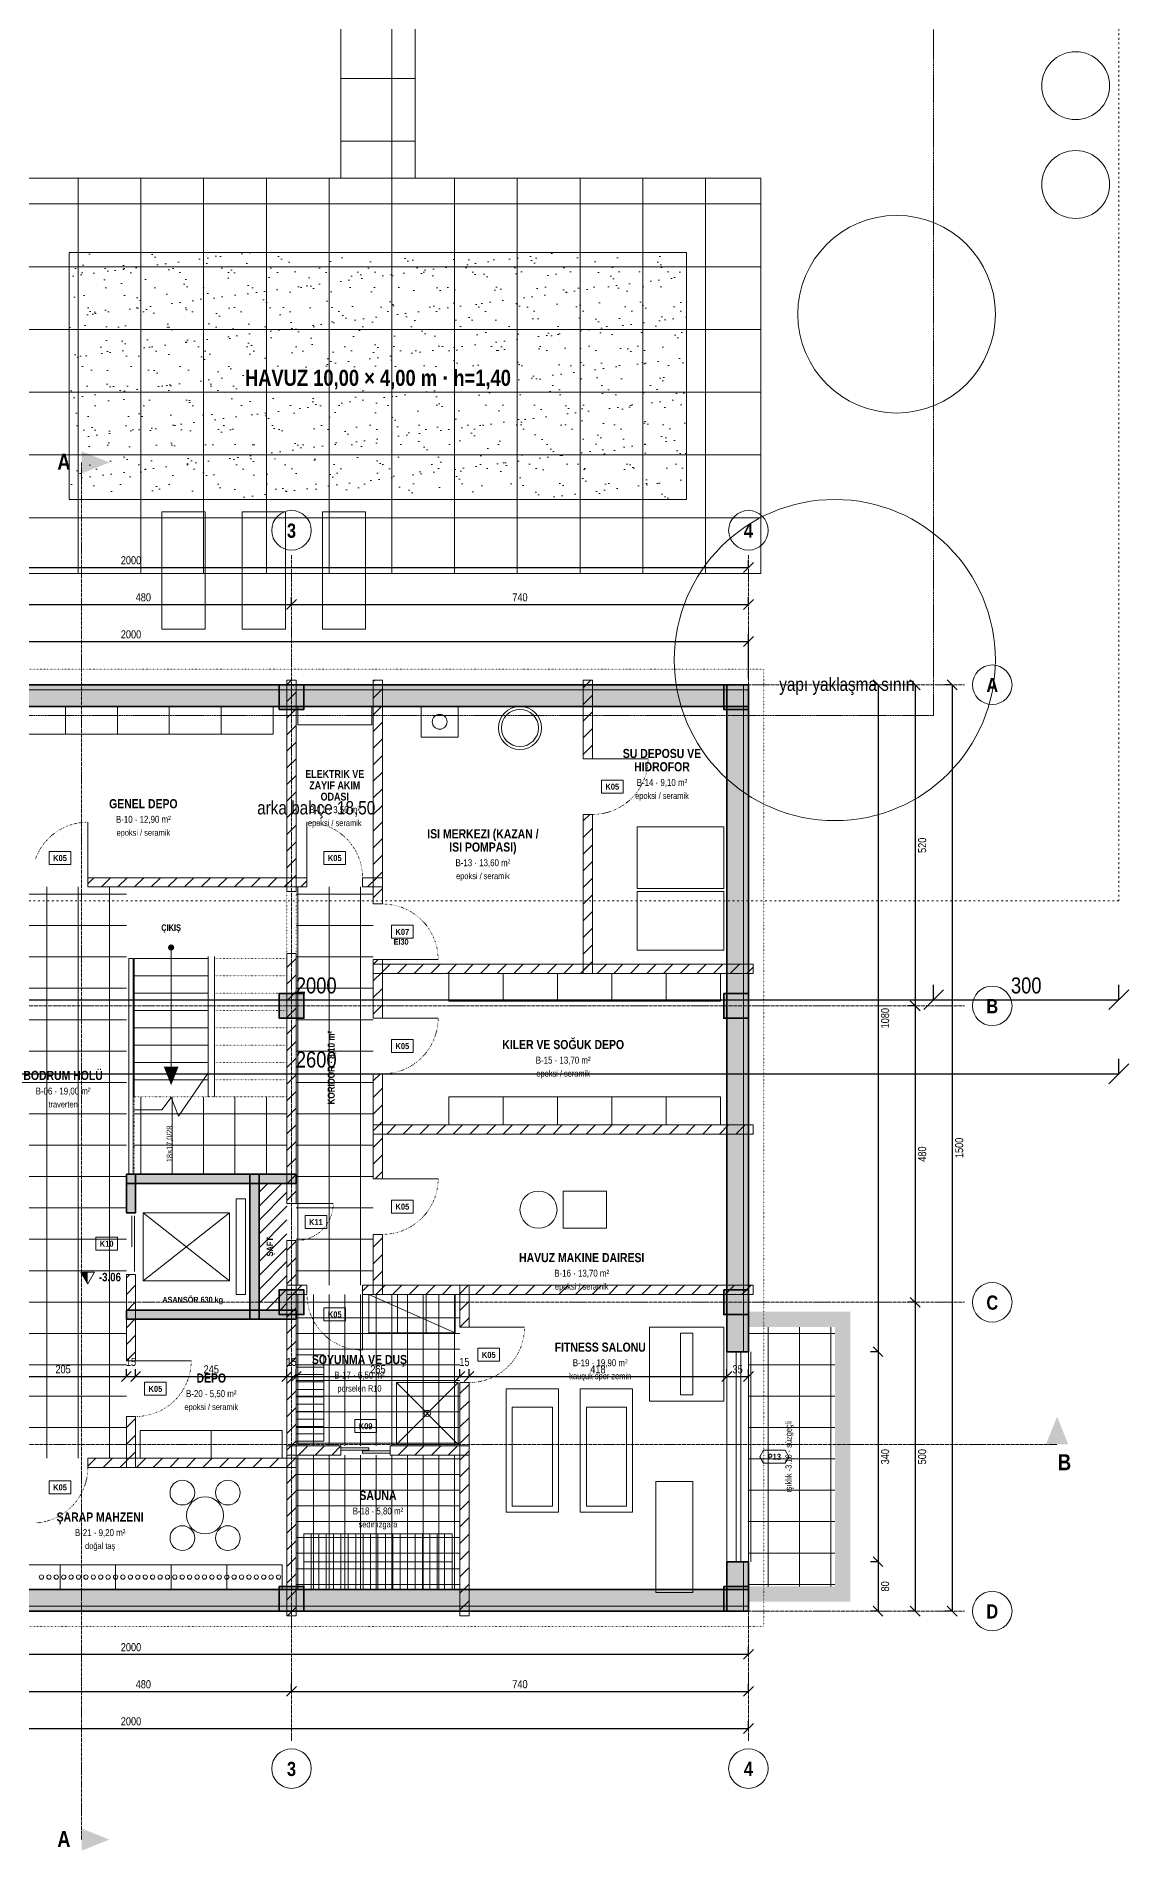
# Model space of a CAD drawing. Header units: centimetres. Extents: x -864 to 7399, y -55958 to -4337.
# Drawn here: x 847 to 2616, y -10388 to -7450 of the extents above; entities that cross this region are included whole.
import ezdxf
from ezdxf.enums import TextEntityAlignment as Align

# ---------------------------------------------------------------- set-up
doc = ezdxf.new("R2010")
doc.units = ezdxf.units.CM
doc.header["$LTSCALE"] = 0.25
for name, pattern in [('ACAD_ISO02W100', [15, 12, -3]), ('ACAD_ISO03W100', [30, 12, -18]), ('ACAD_ISO04W100', [30, 24, -3, 0, -3]), ('ACAD_ISO07W100', [3, 0, -3])]:
    doc.linetypes.add(name, pattern=pattern)
for name, color, linetype, lineweight in [('M-BITK-AGAC', 70, 'Continuous', 9), ('M-DUVA-GAZBETON', 64, 'Continuous', 20), ('M-DUVA-GAZBETON-T', 8, 'Continuous', 5), ('M-GOST-ACYONU', 248, 'ACAD_ISO07W100', 9), ('M-GOST-AKS', 1, 'ACAD_ISO04W100', 9), ('M-GOST-AKSPOZ', 1, 'Continuous', 9), ('M-GOST-DISOLCU', 40, 'Continuous', 9), ('M-GOST-ICOLCU', 44, 'Continuous', 9), ('M-GOST-IZDUSUM', 80, 'ACAD_ISO07W100', 18), ('M-GOST-KAPIPOZ', 95, 'Continuous', 9), ('M-GOST-KESITHATTI', 240, 'ACAD_ISO04W100', 18), ('M-GOST-MAHALPOZ', 7, 'Continuous', 9), ('M-GOST-MERDIVEPOZ', 145, 'Continuous', 9), ('M-GOST-PARSELSINR', 21, 'ACAD_ISO03W100', 18), ('M-GOST-PENCEREPOZ', 62, 'Continuous', 9), ('M-GOST-PLANKOT', 46, 'Continuous', 9), ('M-GOST-YAPIYAKLAS', 35, 'ACAD_ISO02W100', 15), ('M-GOST-YAZI', 2, 'Continuous', 9), ('M-HAVU-BETONARME', 4, 'Continuous', 18), ('M-HAVU-BETONARME-T', 8, 'Continuous', 5), ('M-ISIK-GALVANIZ-T', 8, 'Continuous', 5), ('M-ISYA-TASYUNU', 251, 'Continuous', 9), ('M-KORK-CAM', 100, 'Continuous', 9), ('M-KPKN-AHSAP', 93, 'Continuous', 9), ('M-KPKS-AHSAP', 160, 'Continuous', 9), ('M-MERD-BETONARME', 6, 'Continuous', 18), ('M-MERD-BETONARME-T', 8, 'Continuous', 5), ('M-PNKS-ALUMINYUM', 171, 'Continuous', 9), ('M-SAFT-TESISAT-T', 8, 'Continuous', 5), ('M-TASI-BETONARME', 5, 'Continuous', 35), ('M-TASI-BETONARME-T', 250, 'Continuous', 5), ('M-TEFR-MEKANIK', 238, 'Continuous', 9), ('M-TEFR-MIMARI', 29, 'Continuous', 9), ('M-YOLL-TAS', 54, 'Continuous', 9), ('M-YOLL-TAS-T', 8, 'Continuous', 5), ('M-ZMNK-DOGALTAS-T', 8, 'Continuous', 5), ('M-ZMNK-SERAMIK-T', 8, 'Continuous', 5)]:
    doc.layers.add(name, color=color, linetype=linetype, lineweight=lineweight)
doc.styles.add('YAZI', font='arialn.ttf')
doc.styles.add('YAZI-KALIN', font='arialnb.ttf')
doc.dimstyles.new('MIMARI-1-100', dxfattribs={"dimscale": 10, "dimtxt": 1.296, "dimasz": 2.5, "dimexe": 1.2, "dimexo": 0, "dimgap": 0.5, "dimtad": 1, "dimdec": 0, "dimtxsty": 'YAZI', "dimtsz": 0.8, "dimcen": 2.5, "dimclrd": 256, "dimclre": 256, "dimclrt": 256, "dimazin": 3, "dimtfac": 1, "dimtmove": 0, "dimatfit": 3, "dimarcsym": 0})
doc.dimstyles.new('MIMARI-1-200', dxfattribs={"dimscale": 20, "dimtxt": 1.296, "dimasz": 2.5, "dimexe": 1.2, "dimexo": 0, "dimgap": 0.5, "dimtad": 1, "dimdec": 0, "dimtxsty": 'YAZI', "dimtsz": 0.8, "dimcen": 2.5, "dimclrd": 256, "dimclre": 256, "dimclrt": 256, "dimazin": 3, "dimtfac": 1, "dimtmove": 0, "dimatfit": 3, "dimarcsym": 0})

msp = doc.modelspace()

# ---------------------------------------------------------------- hatches: boundary and pattern name
at = {"layer": 'M-DUVA-GAZBETON-T'}
h = msp.add_hatch(dxfattribs=at)
h.set_pattern_fill('ANSI31', scale=6)
h.paths.add_polyline_path([(1252.5, -8492.5), (1267.5, -8492.5), (1267.5, -8835), (1252.5, -8835)])
h = msp.add_hatch(dxfattribs=at)
h.set_pattern_fill('ANSI31', scale=6)
h.paths.add_polyline_path([(1392.5, -8492.5), (1407.5, -8492.5), (1407.5, -8855), (1392.5, -8855)])
h = msp.add_hatch(dxfattribs=at)
h.set_pattern_fill('ANSI31', scale=6)
h.paths.add_polyline_path([(1732.5, -8492.5), (1747.5, -8492.5), (1747.5, -8620), (1732.5, -8620)])
h = msp.add_hatch(dxfattribs=at)
h.set_pattern_fill('ANSI31', scale=6)
h.paths.add_polyline_path([(1732.5, -8710), (1747.5, -8710), (1747.5, -8967.5), (1732.5, -8967.5)])
h = msp.add_hatch(dxfattribs=at)
h.set_pattern_fill('ANSI31', scale=6)
h.paths.add_polyline_path([(930, -8812.5), (1285, -8812.5), (1285, -8827.5), (930, -8827.5)])
h = msp.add_hatch(dxfattribs=at)
h.set_pattern_fill('ANSI31', scale=6)
h.paths.add_polyline_path([(1375, -8812.5), (1407.5, -8812.5), (1407.5, -8827.5), (1375, -8827.5)])
h = msp.add_hatch(dxfattribs=at)
h.set_pattern_fill('ANSI31', scale=6)
h.paths.add_polyline_path([(1252.5, -8935), (1267.5, -8935), (1267.5, -9340), (1252.5, -9340)])
h = msp.add_hatch(dxfattribs=at)
h.set_pattern_fill('ANSI31', scale=6)
h.paths.add_polyline_path([(1392.5, -8945), (1407.5, -8945), (1407.5, -9040), (1392.5, -9040)])
h = msp.add_hatch(dxfattribs=at)
h.set_pattern_fill('ANSI31', scale=6)
h.paths.add_polyline_path([(1392.5, -8952.5), (2007.5, -8952.5), (2007.5, -8967.5), (1392.5, -8967.5)])
h = msp.add_hatch(dxfattribs=at)
h.set_pattern_fill('ANSI31', scale=6)
h.paths.add_polyline_path([(1392.5, -9130), (1407.5, -9130), (1407.5, -9300), (1392.5, -9300)])
h = msp.add_hatch(dxfattribs=at)
h.set_pattern_fill('ANSI31', scale=6)
h.paths.add_polyline_path([(1392.5, -9212.5), (2007.5, -9212.5), (2007.5, -9227.5), (1392.5, -9227.5)])
h = msp.add_hatch(dxfattribs=at)
h.set_pattern_fill('ANSI31', scale=6)
h.paths.add_polyline_path([(1252.5, -9400), (1267.5, -9400), (1267.5, -10007.5), (1252.5, -10007.5)])
h = msp.add_hatch(dxfattribs=at)
h.set_pattern_fill('ANSI31', scale=6)
h.paths.add_polyline_path([(1392.5, -9390), (1407.5, -9390), (1407.5, -9487.5), (1392.5, -9487.5)])
h = msp.add_hatch(dxfattribs=at)
h.set_pattern_fill('ANSI31', scale=6)
h.paths.add_polyline_path([(992.5, -9455), (1007.5, -9455), (1007.5, -9595), (992.5, -9595)])
h = msp.add_hatch(dxfattribs=at)
h.set_pattern_fill('ANSI31', scale=6)
h.paths.add_polyline_path([(1252.5, -9472.5), (1285, -9472.5), (1285, -9487.5), (1252.5, -9487.5)])
h = msp.add_hatch(dxfattribs=at)
h.set_pattern_fill('ANSI31', scale=6)
h.paths.add_polyline_path([(1375, -9472.5), (2007.5, -9472.5), (2007.5, -9487.5), (1375, -9487.5)])
h = msp.add_hatch(dxfattribs=at)
h.set_pattern_fill('ANSI31', scale=6)
h.paths.add_polyline_path([(1532.5, -9472.5), (1547.5, -9472.5), (1547.5, -9540), (1532.5, -9540)])
h = msp.add_hatch(dxfattribs=at)
h.set_pattern_fill('ANSI31', scale=6)
h.paths.add_polyline_path([(1532.5, -9630), (1547.5, -9630), (1547.5, -10007.5), (1532.5, -10007.5)])
h = msp.add_hatch(dxfattribs=at)
h.set_pattern_fill('ANSI31', scale=6)
h.paths.add_polyline_path([(992.5, -9685), (1007.5, -9685), (1007.5, -9767.5), (992.5, -9767.5)])
h = msp.add_hatch(dxfattribs=at)
h.set_pattern_fill('ANSI31', scale=6)
h.paths.add_polyline_path([(930, -9752.5), (1267.5, -9752.5), (1267.5, -9767.5), (930, -9767.5)])
h = msp.add_hatch(dxfattribs=at)
h.set_pattern_fill('ANSI31', scale=6)
h.paths.add_polyline_path([(1252.5, -9732.5), (1340, -9732.5), (1340, -9747.5), (1252.5, -9747.5)])
h = msp.add_hatch(dxfattribs=at)
h.set_pattern_fill('ANSI31', scale=6)
h.paths.add_polyline_path([(1420, -9732.5), (1547.5, -9732.5), (1547.5, -9747.5), (1420, -9747.5)])
at = {"layer": 'M-GOST-KESITHATTI'}
h = msp.add_hatch(color=256, dxfattribs=at)
h.dxf.hatch_style = 1
h.paths.add_polyline_path([(920, -8122), (965, -8140), (920, -8158)])
h = msp.add_hatch(color=256, dxfattribs=at)
h.dxf.hatch_style = 1
h.paths.add_polyline_path([(2482, -9730), (2500, -9685), (2518, -9730)])
h = msp.add_hatch(color=256, dxfattribs=at)
h.dxf.hatch_style = 1
h.paths.add_polyline_path([(920, -10352), (965, -10370), (920, -10388)])
at = {"layer": 'M-GOST-PLANKOT'}
h = msp.add_hatch(color=256, dxfattribs=at)
h.dxf.hatch_style = 1
h.paths.add_polyline_path([(919, -9451), (930, -9451), (930, -9470)])
at = {"layer": 'M-HAVU-BETONARME-T'}
h = msp.add_hatch(dxfattribs=at)
h.set_pattern_fill('NET', scale=32)
h.paths.add_polyline_path([(780, -7680), (2020, -7680), (2020, -8320), (780, -8320)])
h = msp.add_hatch(dxfattribs=at)
h.set_pattern_fill('AR-SAND')
h.paths.add_polyline_path([(900, -7800), (1900, -7800), (1900, -8200), (900, -8200)])
at = {"layer": 'M-ISIK-GALVANIZ-T'}
h = msp.add_hatch(color=256, dxfattribs=at)
h.dxf.hatch_style = 1
h.paths.add_polyline_path([(2000, -9515), (2140, -9515), (2140, -9540), (2000, -9540)])
h = msp.add_hatch(color=256, dxfattribs=at)
h.dxf.hatch_style = 1
h.paths.add_polyline_path([(2140, -9515), (2165, -9515), (2165, -9985), (2140, -9985)])
h = msp.add_hatch(dxfattribs=at)
h.set_pattern_fill('NET', scale=16)
h.paths.add_polyline_path([(2000, -9540), (2140, -9540), (2140, -9960), (2000, -9960)])
h = msp.add_hatch(color=256, dxfattribs=at)
h.dxf.hatch_style = 1
h.paths.add_polyline_path([(2000, -9960), (2140, -9960), (2140, -9985), (2000, -9985)])
at = {"layer": 'M-MERD-BETONARME'}
h = msp.add_hatch(color=256, dxfattribs=at)
h.dxf.hatch_style = 1
edge = h.paths.add_edge_path()
edge.add_arc((1065, -8925.5), 5, 0, 360)
at = {"layer": 'M-MERD-BETONARME-T'}
h = msp.add_hatch(color=256, dxfattribs=at)
h.dxf.hatch_style = 1
h.paths.add_polyline_path([(1053, -9118.5), (1077, -9118.5), (1065, -9148.5)])
at = {"layer": 'M-SAFT-TESISAT-T'}
h = msp.add_hatch(dxfattribs=at)
h.set_pattern_fill('ANSI31', scale=5)
h.paths.add_polyline_path([(1207.5, -9307.5), (1252.5, -9307.5), (1252.5, -9512.5), (1207.5, -9512.5)])
at = {"layer": 'M-TASI-BETONARME-T'}
h = msp.add_hatch(color=256, dxfattribs=at)
h.dxf.hatch_style = 1
h.paths.add_polyline_path([(0, -8500), (2000, -8500), (2000, -8535), (0, -8535)])
h = msp.add_hatch(color=256, dxfattribs=at)
h.dxf.hatch_style = 1
h.paths.add_polyline_path([(1240, -8500), (1280, -8500), (1280, -8540), (1240, -8540)])
h = msp.add_hatch(color=256, dxfattribs=at)
h.dxf.hatch_style = 1
h.paths.add_polyline_path([(1960, -8500), (2000, -8500), (2000, -8540), (1960, -8540)])
h = msp.add_hatch(color=256, dxfattribs=at)
h.dxf.hatch_style = 1
h.paths.add_polyline_path([(1965, -8500), (2000, -8500), (2000, -9580), (1965, -9580)])
h = msp.add_hatch(color=256, dxfattribs=at)
h.dxf.hatch_style = 1
h.paths.add_polyline_path([(1240, -9000), (1280, -9000), (1280, -9040), (1240, -9040)])
h = msp.add_hatch(color=256, dxfattribs=at)
h.dxf.hatch_style = 1
h.paths.add_polyline_path([(1960, -9000), (2000, -9000), (2000, -9040), (1960, -9040)])
h = msp.add_hatch(color=256, dxfattribs=at)
h.dxf.hatch_style = 1
h.paths.add_polyline_path([(992.5, -9292.5), (1007.5, -9292.5), (1007.5, -9355), (992.5, -9355)])
h = msp.add_hatch(color=256, dxfattribs=at)
h.dxf.hatch_style = 1
h.paths.add_polyline_path([(992.5, -9292.5), (1267.5, -9292.5), (1267.5, -9307.5), (992.5, -9307.5)])
h = msp.add_hatch(color=256, dxfattribs=at)
h.dxf.hatch_style = 1
h.paths.add_polyline_path([(1192.5, -9292.5), (1207.5, -9292.5), (1207.5, -9527.5), (1192.5, -9527.5)])
h = msp.add_hatch(color=256, dxfattribs=at)
h.dxf.hatch_style = 1
h.paths.add_polyline_path([(1240, -9480), (1280, -9480), (1280, -9520), (1240, -9520)])
h = msp.add_hatch(color=256, dxfattribs=at)
h.dxf.hatch_style = 1
h.paths.add_polyline_path([(1960, -9480), (2000, -9480), (2000, -9520), (1960, -9520)])
h = msp.add_hatch(color=256, dxfattribs=at)
h.dxf.hatch_style = 1
h.paths.add_polyline_path([(992.5, -9512.5), (1267.5, -9512.5), (1267.5, -9527.5), (992.5, -9527.5)])
h = msp.add_hatch(color=256, dxfattribs=at)
h.dxf.hatch_style = 1
h.paths.add_polyline_path([(1965, -9920), (2000, -9920), (2000, -10000), (1965, -10000)])
h = msp.add_hatch(color=256, dxfattribs=at)
h.dxf.hatch_style = 1
h.paths.add_polyline_path([(0, -9965), (2000, -9965), (2000, -10000), (0, -10000)])
h = msp.add_hatch(color=256, dxfattribs=at)
h.dxf.hatch_style = 1
h.paths.add_polyline_path([(1240, -9960), (1280, -9960), (1280, -10000), (1240, -10000)])
h = msp.add_hatch(color=256, dxfattribs=at)
h.dxf.hatch_style = 1
h.paths.add_polyline_path([(1960, -9960), (2000, -9960), (2000, -10000), (1960, -10000)])
at = {"layer": 'M-YOLL-TAS-T'}
h = msp.add_hatch(dxfattribs=at)
h.set_pattern_fill('NET', scale=32)
h.paths.add_polyline_path([(1340, -7400), (1460, -7400), (1460, -7680), (1340, -7680)])
at = {"layer": 'M-ZMNK-DOGALTAS-T'}
h = msp.add_hatch(dxfattribs=at)
h.set_pattern_fill('NET', scale=16)
h.paths.add_polyline_path([(787.5, -8827.5), (992.5, -8827.5), (992.5, -9752.5), (787.5, -9752.5)])
h = msp.add_hatch(dxfattribs=at)
h.set_pattern_fill('NET', scale=16)
h.paths.add_polyline_path([(1267.5, -8827.5), (1392.5, -8827.5), (1392.5, -9472.5), (1267.5, -9472.5)])
h = msp.add_hatch(dxfattribs=at)
h.set_pattern_fill('NET', scale=16)
h.paths.add_polyline_path([(1005, -9167.5), (1252.5, -9167.5), (1252.5, -9292.5), (1005, -9292.5)])
at = {"layer": 'M-ZMNK-SERAMIK-T'}
h = msp.add_hatch(dxfattribs=at)
h.set_pattern_fill('NET', scale=8)
h.paths.add_polyline_path([(1267.5, -9487.5), (1532.5, -9487.5), (1532.5, -9732.5), (1267.5, -9732.5)])
h = msp.add_hatch(dxfattribs=at)
h.set_pattern_fill('NET', scale=8)
h.paths.add_polyline_path([(1267.5, -9747.5), (1532.5, -9747.5), (1532.5, -9965), (1267.5, -9965)])

# ---------------------------------------------------------------- linework, layer by layer
at = {"layer": 'M-BITK-AGAC'}
for centre, radius in [((2530, -7530), 55), ((2530, -7690), 55), ((2240, -7900), 160), ((2140, -8460), 260)]:
    msp.add_circle(centre, radius, dxfattribs=at)
at = {"layer": 'M-DUVA-GAZBETON'}
for points in [[(1252.5, -8492.5), (1267.5, -8492.5), (1267.5, -8835), (1252.5, -8835)], [(1392.5, -8492.5), (1407.5, -8492.5), (1407.5, -8855), (1392.5, -8855)], [(1732.5, -8492.5), (1747.5, -8492.5), (1747.5, -8620), (1732.5, -8620)], [(1732.5, -8710), (1747.5, -8710), (1747.5, -8967.5), (1732.5, -8967.5)], [(930, -8812.5), (1285, -8812.5), (1285, -8827.5), (930, -8827.5)], [(1375, -8812.5), (1407.5, -8812.5), (1407.5, -8827.5), (1375, -8827.5)], [(1252.5, -8935), (1267.5, -8935), (1267.5, -9340), (1252.5, -9340)], [(1392.5, -8945), (1407.5, -8945), (1407.5, -9040), (1392.5, -9040)], [(1392.5, -8952.5), (2007.5, -8952.5), (2007.5, -8967.5), (1392.5, -8967.5)], [(1392.5, -9130), (1407.5, -9130), (1407.5, -9300), (1392.5, -9300)], [(1392.5, -9212.5), (2007.5, -9212.5), (2007.5, -9227.5), (1392.5, -9227.5)], [(1252.5, -9400), (1267.5, -9400), (1267.5, -10007.5), (1252.5, -10007.5)], [(1392.5, -9390), (1407.5, -9390), (1407.5, -9487.5), (1392.5, -9487.5)], [(992.5, -9455), (1007.5, -9455), (1007.5, -9595), (992.5, -9595)], [(1252.5, -9472.5), (1285, -9472.5), (1285, -9487.5), (1252.5, -9487.5)], [(1375, -9472.5), (2007.5, -9472.5), (2007.5, -9487.5), (1375, -9487.5)], [(1532.5, -9472.5), (1547.5, -9472.5), (1547.5, -9540), (1532.5, -9540)], [(1532.5, -9630), (1547.5, -9630), (1547.5, -10007.5), (1532.5, -10007.5)], [(992.5, -9685), (1007.5, -9685), (1007.5, -9767.5), (992.5, -9767.5)], [(930, -9752.5), (1267.5, -9752.5), (1267.5, -9767.5), (930, -9767.5)], [(1252.5, -9732.5), (1340, -9732.5), (1340, -9747.5), (1252.5, -9747.5)], [(1420, -9732.5), (1547.5, -9732.5), (1547.5, -9747.5), (1420, -9747.5)]]:
    msp.add_lwpolyline(points, close=True, dxfattribs=at)
at = {"layer": 'M-GOST-ACYONU'}
for points in [[(1837.5, -8620), (1837.3, -8625.9), (1836.7, -8631.7), (1835.8, -8637.6), (1834.4, -8643.3), (1832.7, -8648.9), (1830.6, -8654.4), (1828.2, -8659.8), (1825.4, -8665), (1822.3, -8670), (1818.9, -8674.8), (1815.2, -8679.3), (1811.1, -8683.6), (1806.8, -8687.7), (1802.3, -8691.4), (1797.5, -8694.8), (1792.5, -8697.9), (1787.3, -8700.7), (1781.9, -8703.1), (1776.4, -8705.2), (1770.8, -8706.9), (1765.1, -8708.3), (1759.2, -8709.2), (1753.4, -8709.8), (1747.5, -8710)], [(930, -8722.5), (924.1, -8722.7), (918.3, -8723.3), (912.4, -8724.2), (906.7, -8725.6), (901.1, -8727.3), (895.6, -8729.4), (890.2, -8731.8), (885, -8734.6), (880, -8737.7), (875.2, -8741.1), (870.7, -8744.8), (866.4, -8748.9), (862.3, -8753.2), (858.6, -8757.7), (855.2, -8762.5), (852.1, -8767.5), (849.3, -8772.7), (846.9, -8778.1), (844.8, -8783.6)], [(1285, -8722.5), (1290.9, -8722.7), (1296.7, -8723.3), (1302.6, -8724.2), (1308.3, -8725.6), (1313.9, -8727.3), (1319.4, -8729.4), (1324.8, -8731.8), (1330, -8734.6), (1335, -8737.7), (1339.8, -8741.1), (1344.3, -8744.8), (1348.6, -8748.9), (1352.7, -8753.2), (1356.4, -8757.7), (1359.8, -8762.5), (1362.9, -8767.5), (1365.7, -8772.7), (1368.1, -8778.1), (1370.2, -8783.6), (1371.9, -8789.2), (1373.3, -8794.9), (1374.2, -8800.8), (1374.8, -8806.6), (1375, -8812.5)], [(1497.5, -8945), (1497.3, -8939.1), (1496.7, -8933.3), (1495.8, -8927.4), (1494.4, -8921.7), (1492.7, -8916.1), (1490.6, -8910.6), (1488.2, -8905.2), (1485.4, -8900), (1482.3, -8895), (1478.9, -8890.2), (1475.2, -8885.7), (1471.1, -8881.4), (1466.8, -8877.3), (1462.3, -8873.6), (1457.5, -8870.2), (1452.5, -8867.1), (1447.3, -8864.3), (1441.9, -8861.9), (1436.4, -8859.8), (1430.8, -8858.1), (1425.1, -8856.7), (1419.2, -8855.8), (1413.4, -8855.2), (1407.5, -8855)], [(1497.5, -9040), (1497.3, -9045.9), (1496.7, -9051.7), (1495.8, -9057.6), (1494.4, -9063.3), (1492.7, -9068.9), (1490.6, -9074.4), (1488.2, -9079.8), (1485.4, -9085), (1482.3, -9090), (1478.9, -9094.8), (1475.2, -9099.3), (1471.1, -9103.6), (1466.8, -9107.7), (1462.3, -9111.4), (1457.5, -9114.8), (1452.5, -9117.9), (1447.3, -9120.7), (1441.9, -9123.1), (1436.4, -9125.2), (1430.8, -9126.9), (1425.1, -9128.3), (1419.2, -9129.2), (1413.4, -9129.8), (1407.5, -9130)], [(1497.5, -9300), (1497.3, -9305.9), (1496.7, -9311.7), (1495.8, -9317.6), (1494.4, -9323.3), (1492.7, -9328.9), (1490.6, -9334.4), (1488.2, -9339.8), (1485.4, -9345), (1482.3, -9350), (1478.9, -9354.8), (1475.2, -9359.3), (1471.1, -9363.6), (1466.8, -9367.7), (1462.3, -9371.4), (1457.5, -9374.8), (1452.5, -9377.9), (1447.3, -9380.7), (1441.9, -9383.1), (1436.4, -9385.2), (1430.8, -9386.9), (1425.1, -9388.3), (1419.2, -9389.2), (1413.4, -9389.8), (1407.5, -9390)], [(1327.5, -9340), (1327.4, -9343.9), (1327, -9347.8), (1326.3, -9351.7), (1325.5, -9355.5), (1324.3, -9359.3), (1322.9, -9363), (1321.3, -9366.5), (1319.5, -9370), (1317.4, -9373.3), (1315.1, -9376.5), (1312.6, -9379.6), (1309.9, -9382.4), (1307.1, -9385.1), (1304, -9387.6), (1300.8, -9389.9), (1297.5, -9392), (1294, -9393.8), (1290.5, -9395.4), (1286.8, -9396.8), (1283, -9398), (1279.2, -9398.8), (1275.3, -9399.5), (1271.4, -9399.9), (1267.5, -9400)], [(1375, -9577.5), (1369.1, -9577.3), (1363.3, -9576.7), (1357.4, -9575.8), (1351.7, -9574.4), (1346.1, -9572.7), (1340.6, -9570.6), (1335.2, -9568.2), (1330, -9565.4), (1325, -9562.3), (1320.2, -9558.9), (1315.7, -9555.2), (1311.4, -9551.1), (1307.3, -9546.8), (1303.6, -9542.3), (1300.2, -9537.5), (1297.1, -9532.5), (1294.3, -9527.3), (1291.9, -9521.9), (1289.8, -9516.4), (1288.1, -9510.8), (1286.7, -9505.1), (1285.8, -9499.2), (1285.2, -9493.4), (1285, -9487.5)], [(1637.5, -9540), (1637.3, -9545.9), (1636.7, -9551.7), (1635.8, -9557.6), (1634.4, -9563.3), (1632.7, -9568.9), (1630.6, -9574.4), (1628.2, -9579.8), (1625.4, -9585), (1622.3, -9590), (1618.9, -9594.8), (1615.2, -9599.3), (1611.1, -9603.6), (1606.8, -9607.7), (1602.3, -9611.4), (1597.5, -9614.8), (1592.5, -9617.9), (1587.3, -9620.7), (1581.9, -9623.1), (1576.4, -9625.2), (1570.8, -9626.9), (1565.1, -9628.3), (1559.2, -9629.2), (1553.4, -9629.8), (1547.5, -9630)], [(1097.5, -9595), (1097.3, -9600.9), (1096.7, -9606.7), (1095.8, -9612.6), (1094.4, -9618.3), (1092.7, -9623.9), (1090.6, -9629.4), (1088.2, -9634.8), (1085.4, -9640), (1082.3, -9645), (1078.9, -9649.8), (1075.2, -9654.3), (1071.1, -9658.6), (1066.8, -9662.7), (1062.3, -9666.4), (1057.5, -9669.8), (1052.5, -9672.9), (1047.3, -9675.7), (1041.9, -9678.1), (1036.4, -9680.2), (1030.8, -9681.9), (1025.1, -9683.3), (1019.2, -9684.2), (1013.4, -9684.8), (1007.5, -9685)], [(845.9, -9857.3), (851.7, -9856.7), (857.6, -9855.8), (863.3, -9854.4), (868.9, -9852.7), (874.4, -9850.6), (879.8, -9848.2), (885, -9845.4), (890, -9842.3), (894.8, -9838.9), (899.3, -9835.2), (903.6, -9831.1), (907.7, -9826.8), (911.4, -9822.3), (914.8, -9817.5), (917.9, -9812.5), (920.7, -9807.3), (923.1, -9801.9), (925.2, -9796.4), (926.9, -9790.8), (928.3, -9785.1), (929.2, -9779.2), (929.8, -9773.4), (930, -9767.5)]]:
    msp.add_lwpolyline(points, dxfattribs=at)
at = {"layer": 'M-GOST-AKS'}
for p, q in [((1260, -8290), (1260, -10210)), ((2000, -8290), (2000, -10210)), ((-350, -8500), (2350, -8500)), ((-350, -9020), (2350, -9020)), ((-350, -9500), (2350, -9500)), ((-350, -10000), (2350, -10000))]:
    msp.add_line(p, q, dxfattribs=at)
at = {"layer": 'M-GOST-AKSPOZ'}
for centre in [(1260, -8250), (2000, -8250), (2395, -8500), (2395, -9020), (2395, -9500), (2395, -10000), (1260, -10255), (2000, -10255)]:
    msp.add_circle(centre, 32, dxfattribs=at)
at = {"layer": 'M-GOST-IZDUSUM'}
for p, q in [((1252.5, -8835), (1252.5, -8935)), ((1267.5, -8835), (1267.5, -8935)), ((1135, -8943.5), (1252.5, -8943.5)), ((1135, -8971.5), (1252.5, -8971.5)), ((1135, -8999.5), (1252.5, -8999.5)), ((1135, -9027.5), (1252.5, -9027.5)), ((1135, -9055.5), (1252.5, -9055.5)), ((1135, -9083.5), (1252.5, -9083.5)), ((1135, -9111.5), (1252.5, -9111.5)), ((1135, -9139.5), (1252.5, -9139.5)), ((1005, -9167.5), (1125, -9167.5)), ((1135, -9167.5), (1252.5, -9167.5))]:
    msp.add_line(p, q, dxfattribs=at)
for points in [[(-25, -8475), (2025, -8475), (2025, -10025), (-25, -10025)], [(1005, -9167.5), (1252.5, -9167.5), (1252.5, -9292.5), (1005, -9292.5)]]:
    msp.add_lwpolyline(points, close=True, dxfattribs=at)
at = {"layer": 'M-GOST-KAPIPOZ'}
for points in [[(1761.9, -8654.5), (1797.1, -8654.5), (1797.1, -8675.5), (1761.9, -8675.5)], [(867.4, -8770), (902.6, -8770), (902.6, -8791), (867.4, -8791)], [(1312.4, -8770), (1347.6, -8770), (1347.6, -8791), (1312.4, -8791)], [(1421.9, -8889.5), (1457.1, -8889.5), (1457.1, -8910.5), (1421.9, -8910.5)], [(1421.9, -9074.5), (1457.1, -9074.5), (1457.1, -9095.5), (1421.9, -9095.5)], [(1421.9, -9334.5), (1457.1, -9334.5), (1457.1, -9355.5), (1421.9, -9355.5)], [(1281.9, -9359.5), (1317.1, -9359.5), (1317.1, -9380.5), (1281.9, -9380.5)], [(942.9, -9394.5), (978.1, -9394.5), (978.1, -9415.5), (942.9, -9415.5)], [(1312.4, -9509), (1347.6, -9509), (1347.6, -9530), (1312.4, -9530)], [(1561.9, -9574.5), (1597.1, -9574.5), (1597.1, -9595.5), (1561.9, -9595.5)], [(1021.9, -9629.5), (1057.1, -9629.5), (1057.1, -9650.5), (1021.9, -9650.5)], [(1362.4, -9690), (1397.6, -9690), (1397.6, -9711), (1362.4, -9711)], [(867.4, -9789), (902.6, -9789), (902.6, -9810), (867.4, -9810)]]:
    msp.add_lwpolyline(points, close=True, dxfattribs=at)
at = {"layer": 'M-GOST-KESITHATTI'}
for p, q in [((920, -8140), (920, -8230)), ((920, -8230), (920, -10280)), ((-410, -9730), (2410, -9730)), ((2410, -9730), (2500, -9730)), ((920, -10280), (920, -10370))]:
    msp.add_line(p, q, dxfattribs=at)
at = {"layer": 'M-GOST-PARSELSINR'}
msp.add_lwpolyline([(0, -5000), (2600, -5000), (2600, -8850), (0, -8850)], close=True, dxfattribs=at)
at = {"layer": 'M-GOST-PENCEREPOZ'}
msp.add_lwpolyline([(2018.4, -9750), (2024.4, -9739.5), (2059.6, -9739.5), (2065.6, -9750), (2059.6, -9760.5), (2024.4, -9760.5)], close=True, dxfattribs=at)
at = {"layer": 'M-GOST-PLANKOT'}
msp.add_lwpolyline([(919, -9451), (941, -9451), (930, -9470)], close=True, dxfattribs=at)
at = {"layer": 'M-GOST-YAPIYAKLAS'}
msp.add_lwpolyline([(300, -5500), (2300, -5500), (2300, -8550), (300, -8550)], close=True, dxfattribs=at)
at = {"layer": 'M-HAVU-BETONARME'}
for points in [[(780, -7680), (2020, -7680), (2020, -8320), (780, -8320)], [(900, -7800), (1900, -7800), (1900, -8200), (900, -8200)]]:
    msp.add_lwpolyline(points, close=True, dxfattribs=at)
at = {"layer": 'M-ISYA-TASYUNU'}
for p, q in [((0, -8508), (2000, -8508)), ((1992, -8500), (1992, -9580)), ((1992, -9920), (1992, -10000)), ((0, -9992), (2000, -9992))]:
    msp.add_line(p, q, dxfattribs=at)
at = {"layer": 'M-KORK-CAM'}
msp.add_lwpolyline([(996.5, -8943.5), (1003.5, -8943.5), (1003.5, -9292.5), (996.5, -9292.5)], close=True, dxfattribs=at)
at = {"layer": 'M-KPKN-AHSAP'}
for p, q in [((1747.5, -8620), (1837.5, -8620)), ((930, -8812.5), (930, -8722.5)), ((1285, -8812.5), (1285, -8722.5)), ((1407.5, -8945), (1497.5, -8945)), ((1407.5, -9040), (1497.5, -9040)), ((1407.5, -9300), (1497.5, -9300)), ((1267.5, -9340), (1327.5, -9340)), ((1001.5, -9360), (1001.5, -9410)), ((1005.5, -9360), (1005.5, -9450)), ((1375, -9487.5), (1375, -9577.5)), ((1547.5, -9540), (1637.5, -9540)), ((1007.5, -9595), (1097.5, -9595))]:
    msp.add_line(p, q, dxfattribs=at)
for points in [[(1340, -9735.5), (1385, -9735.5), (1385, -9739.5), (1340, -9739.5)], [(1375, -9740.5), (1420, -9740.5), (1420, -9744.5), (1375, -9744.5)]]:
    msp.add_lwpolyline(points, close=True, dxfattribs=at)
at = {"layer": 'M-KPKS-AHSAP'}
for p, q in [((1732.5, -8620), (1747.5, -8620)), ((1732.5, -8710), (1747.5, -8710)), ((930, -8812.5), (930, -8827.5)), ((1285, -8812.5), (1285, -8827.5)), ((1375, -8812.5), (1375, -8827.5)), ((1392.5, -8855), (1407.5, -8855)), ((1392.5, -8945), (1407.5, -8945)), ((1392.5, -9040), (1407.5, -9040)), ((1392.5, -9130), (1407.5, -9130)), ((1392.5, -9300), (1407.5, -9300)), ((1252.5, -9340), (1267.5, -9340)), ((1252.5, -9400), (1267.5, -9400)), ((1392.5, -9390), (1407.5, -9390)), ((1285, -9472.5), (1285, -9487.5)), ((1375, -9472.5), (1375, -9487.5)), ((1532.5, -9540), (1547.5, -9540)), ((992.5, -9595), (1007.5, -9595)), ((1532.5, -9630), (1547.5, -9630)), ((992.5, -9685), (1007.5, -9685)), ((930, -9752.5), (930, -9767.5)), ((1340, -9732.5), (1340, -9747.5)), ((1420, -9732.5), (1420, -9747.5))]:
    msp.add_line(p, q, dxfattribs=at)
at = {"layer": 'M-MERD-BETONARME'}
for p, q in [((1065, -8925.5), (1065, -9143.5)), ((1005, -8943.5), (1125, -8943.5)), ((1005, -8943.5), (1005, -9167.5)), ((1125, -8940), (1125, -9167.5)), ((1125, -8943.5), (1125, -9167.5)), ((1135, -8940), (1135, -9167.5)), ((1005, -8971.5), (1125, -8971.5)), ((1005, -8999.5), (1125, -8999.5)), ((1005, -9027.5), (1125, -9027.5)), ((1005, -9055.5), (1125, -9055.5)), ((1005, -9083.5), (1125, -9083.5)), ((1005, -9111.5), (1125, -9111.5)), ((1005, -9139.5), (1125, -9139.5))]:
    msp.add_line(p, q, dxfattribs=at)
msp.add_lwpolyline([(1005, -9188.5), (1050, -9188.5), (1065, -9168.5), (1077, -9198.5), (1125, -9128.5)], dxfattribs=at)
at = {"layer": 'M-PNKS-ALUMINYUM'}
for p, q in [((1965, -9580), (1965, -9920)), ((1965, -9580), (2000, -9580)), ((2000, -9580), (2000, -9920)), ((2004, -9580), (2004, -9920)), ((2004, -9580), (2004, -9920)), ((1965, -9920), (2000, -9920))]:
    msp.add_line(p, q, dxfattribs=at)
msp.add_lwpolyline([(1980, -9580), (1988, -9580), (1988, -9920), (1980, -9920)], close=True, dxfattribs=at)
at = {"layer": 'M-TASI-BETONARME'}
for points in [[(0, -8500), (2000, -8500), (2000, -8535), (0, -8535)], [(1240, -8500), (1280, -8500), (1280, -8540), (1240, -8540)], [(1960, -8500), (2000, -8500), (2000, -8540), (1960, -8540)], [(1965, -8500), (2000, -8500), (2000, -9580), (1965, -9580)], [(1240, -9000), (1280, -9000), (1280, -9040), (1240, -9040)], [(1960, -9000), (2000, -9000), (2000, -9040), (1960, -9040)], [(992.5, -9292.5), (1007.5, -9292.5), (1007.5, -9355), (992.5, -9355)], [(992.5, -9292.5), (1267.5, -9292.5), (1267.5, -9307.5), (992.5, -9307.5)], [(1192.5, -9292.5), (1207.5, -9292.5), (1207.5, -9527.5), (1192.5, -9527.5)], [(1240, -9480), (1280, -9480), (1280, -9520), (1240, -9520)], [(1960, -9480), (2000, -9480), (2000, -9520), (1960, -9520)], [(992.5, -9512.5), (1267.5, -9512.5), (1267.5, -9527.5), (992.5, -9527.5)], [(1965, -9920), (2000, -9920), (2000, -10000), (1965, -10000)], [(0, -9965), (2000, -9965), (2000, -10000), (0, -10000)], [(1240, -9960), (1280, -9960), (1280, -10000), (1240, -10000)], [(1960, -9960), (2000, -9960), (2000, -10000), (1960, -10000)]]:
    msp.add_lwpolyline(points, close=True, dxfattribs=at)
at = {"layer": 'M-TEFR-MEKANIK'}
for p, q in [((1019.5, -9355), (1159.5, -9465)), ((1019.5, -9465), (1159.5, -9355)), ((1430, -9630), (1530, -9730)), ((1430, -9730), (1530, -9630))]:
    msp.add_line(p, q, dxfattribs=at)
for points in [[(1470, -8535), (1530, -8535), (1530, -8585), (1470, -8585)], [(1960, -8730), (1960, -8830), (1820, -8830), (1820, -8730)], [(1960, -8835), (1960, -8930), (1820, -8930), (1820, -8835)], [(1170.5, -9332.5), (1185.5, -9332.5), (1185.5, -9487.5), (1170.5, -9487.5)], [(1700, -9320), (1770, -9320), (1770, -9380), (1700, -9380)], [(1019.5, -9355), (1159.5, -9355), (1159.5, -9465), (1019.5, -9465)], [(1430, -9630), (1530, -9630), (1530, -9730), (1430, -9730)]]:
    msp.add_lwpolyline(points, close=True, dxfattribs=at)
for centre, radius in [((1500, -8560), 12), ((1630, -8570), 35), ((1630, -8570), 30), ((1660, -9350), 30), ((1480, -9680), 5)]:
    msp.add_circle(centre, radius, dxfattribs=at)
at = {"layer": 'M-TEFR-MIMARI'}
for p, q in [((894, -8535), (894, -8580)), ((978, -8535), (978, -8580)), ((1062, -8535), (1062, -8580)), ((1146, -8535), (1146, -8580)), ((1603, -8967.5), (1603, -9012.5)), ((1691, -8967.5), (1691, -9012.5)), ((1779, -8967.5), (1779, -9012.5)), ((1867, -8967.5), (1867, -9012.5)), ((1603, -9212.5), (1603, -9167.5)), ((1691, -9212.5), (1691, -9167.5)), ((1779, -9212.5), (1779, -9167.5)), ((1867, -9212.5), (1867, -9167.5)), ((1385, -9487.5), (1525, -9549.5)), ((1431.7, -9487.5), (1431.7, -9549.5)), ((1478.3, -9487.5), (1478.3, -9549.5)), ((1267.5, -9605), (1312.5, -9605)), ((1267.5, -9617), (1312.5, -9617)), ((1267.5, -9629), (1312.5, -9629)), ((1267.5, -9641), (1312.5, -9641)), ((1267.5, -9653), (1312.5, -9653)), ((1267.5, -9665), (1312.5, -9665)), ((1267.5, -9677), (1312.5, -9677)), ((1267.5, -9689), (1312.5, -9689)), ((1130, -9752.5), (1130, -9707.5)), ((1267.5, -9701), (1312.5, -9701)), ((1267.5, -9713), (1312.5, -9713)), ((1292, -9965), (1292, -9875)), ((1304, -9965), (1304, -9875)), ((1316, -9965), (1316, -9875)), ((1328, -9965), (1328, -9875)), ((1340, -9965), (1340, -9875)), ((1352, -9965), (1352, -9875)), ((1364, -9965), (1364, -9875)), ((1376, -9965), (1376, -9875)), ((1388, -9965), (1388, -9875)), ((1400, -9965), (1400, -9875)), ((1412, -9965), (1412, -9875)), ((1424, -9965), (1424, -9875)), ((1436, -9965), (1436, -9875)), ((1448, -9965), (1448, -9875)), ((1460, -9965), (1460, -9875)), ((1472, -9965), (1472, -9875)), ((1484, -9965), (1484, -9875)), ((1496, -9965), (1496, -9875)), ((1508, -9965), (1508, -9875)), ((885, -9965), (885, -9925)), ((975, -9965), (975, -9925)), ((1065, -9965), (1065, -9925)), ((1155, -9965), (1155, -9925)), ((1520, -9920), (1280, -9920))]:
    msp.add_line(p, q, dxfattribs=at)
for points in [[(1050, -8220), (1120, -8220), (1120, -8410), (1050, -8410)], [(1180, -8220), (1250, -8220), (1250, -8410), (1180, -8410)], [(1310, -8220), (1380, -8220), (1380, -8410), (1310, -8410)], [(810, -8535), (1230, -8535), (1230, -8580), (810, -8580)], [(1270, -8535), (1390, -8535), (1390, -8565), (1270, -8565)], [(1515, -8967.5), (1955, -8967.5), (1955, -9012.5), (1515, -9012.5)], [(1955, -9212.5), (1515, -9212.5), (1515, -9167.5), (1955, -9167.5)], [(1385, -9487.5), (1525, -9487.5), (1525, -9549.5), (1385, -9549.5)], [(1840, -9540), (1960, -9540), (1960, -9660), (1840, -9660)], [(1890, -9550), (1910, -9550), (1910, -9650), (1890, -9650)], [(1267.5, -9725), (1267.5, -9585), (1312.5, -9585), (1312.5, -9725)], [(1607.5, -9640), (1692.5, -9640), (1692.5, -9840), (1607.5, -9840)], [(1727.5, -9640), (1812.5, -9640), (1812.5, -9840), (1727.5, -9840)], [(1617.5, -9670), (1682.5, -9670), (1682.5, -9830), (1617.5, -9830)], [(1737.5, -9670), (1802.5, -9670), (1802.5, -9830), (1737.5, -9830)], [(1245, -9752.5), (1015, -9752.5), (1015, -9707.5), (1245, -9707.5)], [(1850, -9790), (1910, -9790), (1910, -9970), (1850, -9970)], [(1520, -9965), (1280, -9965), (1280, -9875), (1520, -9875)], [(1245, -9965), (795, -9965), (795, -9925), (1245, -9925)]]:
    msp.add_lwpolyline(points, close=True, dxfattribs=at)
for centre, radius in [((1083.2, -9808.2), 20), ((1156.8, -9808.2), 20), ((1120, -9845), 30), ((1083.2, -9881.8), 20), ((1156.8, -9881.8), 20), ((855, -9945), 3.5), ((867, -9945), 3.5), ((879, -9945), 3.5), ((891, -9945), 3.5), ((903, -9945), 3.5), ((915, -9945), 3.5), ((927, -9945), 3.5), ((939, -9945), 3.5), ((951, -9945), 3.5), ((963, -9945), 3.5), ((975, -9945), 3.5), ((987, -9945), 3.5), ((999, -9945), 3.5), ((1011, -9945), 3.5), ((1023, -9945), 3.5), ((1035, -9945), 3.5), ((1047, -9945), 3.5), ((1059, -9945), 3.5), ((1071, -9945), 3.5), ((1083, -9945), 3.5), ((1095, -9945), 3.5), ((1107, -9945), 3.5), ((1119, -9945), 3.5), ((1131, -9945), 3.5), ((1143, -9945), 3.5), ((1155, -9945), 3.5), ((1167, -9945), 3.5), ((1179, -9945), 3.5), ((1191, -9945), 3.5), ((1203, -9945), 3.5), ((1215, -9945), 3.5), ((1227, -9945), 3.5), ((1239, -9945), 3.5)]:
    msp.add_circle(centre, radius, dxfattribs=at)
at = {"layer": 'M-YOLL-TAS'}
msp.add_lwpolyline([(1340, -7400), (1460, -7400), (1460, -7680), (1340, -7680)], close=True, dxfattribs=at)

# ---------------------------------------------------------------- texts
at = {"layer": 'M-GOST-AKSPOZ', "style": 'YAZI-KALIN'}
for s, p in [('3', (1260, -8262)), ('4', (2000, -8262)), ('A', (2395, -8512)), ('B', (2395, -9032)), ('C', (2395, -9512)), ('D', (2395, -10012)), ('3', (1260, -10267)), ('4', (2000, -10267))]:
    msp.add_text(s, height=23, dxfattribs=at).set_placement(p, align=Align.CENTER)
at = {"layer": 'M-GOST-DISOLCU', "style": 'YAZI'}
msp.add_text('arka bahçe 18,50', height=21.6, dxfattribs=at).set_placement((1300, -8710), align=Align.CENTER)
at = {"layer": 'M-GOST-KAPIPOZ', "style": 'YAZI-KALIN'}
for s, height, p in [('K05', 9.72, (1779.5, -8670)), ('K05', 9.72, (885, -8785.5)), ('K05', 9.72, (1330, -8785.5)), ('K07', 9.72, (1439.5, -8905)), ('EI30', 9.36, (1437.5, -8921)), ('K05', 9.72, (1439.5, -9090)), ('K05', 9.72, (1439.5, -9350)), ('K11', 9.72, (1299.5, -9375)), ('K10', 9.72, (960.5, -9410)), ('K05', 9.72, (1330, -9524.5)), ('K05', 9.72, (1579.5, -9590)), ('K05', 9.72, (1039.5, -9645)), ('K09', 9.72, (1380, -9705.5)), ('K05', 9.72, (885, -9804.5))]:
    msp.add_text(s, height=height, dxfattribs=at).set_placement(p, align=Align.CENTER)
at = {"layer": 'M-GOST-KESITHATTI', "style": 'YAZI-KALIN'}
for p in [(902, -8152), (902, -10382)]:
    msp.add_text('A', height=25.9, dxfattribs=at).set_placement(p, align=Align.RIGHT)
msp.add_text('B', height=25.9, dxfattribs=at).set_placement((2512, -9772), align=Align.CENTER)
at = {"layer": 'M-GOST-MAHALPOZ'}
for s, height, style, p in [('SU DEPOSU VE', 14.76, 'YAZI-KALIN', (1860, -8618.7)), ('HIDROFOR', 14.76, 'YAZI-KALIN', (1860, -8640.2)), ('ELEKTRIK VE', 12.6, 'YAZI-KALIN', (1330, -8650.8)), ('ZAYIF AKIM', 12.6, 'YAZI-KALIN', (1330, -8669.1)), ('B-14 · 9,10 m²', 11.16, 'YAZI', (1860, -8663.8)), ('GENEL DEPO', 14.76, 'YAZI-KALIN', (1020, -8700)), ('ODASI', 12.6, 'YAZI-KALIN', (1330, -8687.5)), ('epoksi / seramik', 10.08, 'YAZI', (1860, -8684.8)), ('B-10 · 12,90 m²', 11.16, 'YAZI', (1020, -8723.5)), ('epoksi / seramik', 10.08, 'YAZI', (1330, -8728.9)), ('B-11 · 3,50 m²', 11.16, 'YAZI', (1330, -8707.9)), ('epoksi / seramik', 10.08, 'YAZI', (1020, -8744.5)), ('ISI MERKEZI (KAZAN /', 14.76, 'YAZI-KALIN', (1570, -8748.7)), ('ISI POMPASI)', 14.76, 'YAZI-KALIN', (1570, -8770.2)), ('B-13 · 13,60 m²', 11.16, 'YAZI', (1570, -8793.8)), ('epoksi / seramik', 10.08, 'YAZI', (1570, -8814.8)), ('KILER VE SOĞUK DEPO', 14.76, 'YAZI-KALIN', (1700, -9090)), ('B-15 · 13,70 m²', 11.16, 'YAZI', (1700, -9113.5)), ('BODRUM HOLÜ', 14.76, 'YAZI-KALIN', (890, -9140)), ('epoksi / seramik', 10.08, 'YAZI', (1700, -9134.5)), ('B-06 · 19,00 m²', 11.16, 'YAZI', (890, -9163.5)), ('traverten', 10.08, 'YAZI', (890, -9184.5)), ('HAVUZ MAKINE DAIRESI', 14.76, 'YAZI-KALIN', (1730, -9435)), ('B-16 · 13,70 m²', 11.16, 'YAZI', (1730, -9458.5)), ('epoksi / seramik', 10.08, 'YAZI', (1730, -9479.5)), ('FITNESS SALONU', 14.76, 'YAZI-KALIN', (1760, -9580)), ('SOYUNMA VE DUŞ', 14.76, 'YAZI-KALIN', (1370, -9600)), ('B-19 · 19,90 m²', 11.16, 'YAZI', (1760, -9603.5)), ('DEPO', 14.76, 'YAZI-KALIN', (1130, -9630)), ('B-17 · 6,50 m²', 11.16, 'YAZI', (1370, -9623.5)), ('porselen R10', 10.08, 'YAZI', (1370, -9644.5)), ('kauçuk spor zemin', 10.08, 'YAZI', (1760, -9624.5)), ('epoksi / seramik', 10.08, 'YAZI', (1130, -9674.5)), ('B-20 · 5,50 m²', 11.16, 'YAZI', (1130, -9653.5)), ('SAUNA', 14.76, 'YAZI-KALIN', (1400, -9820)), ('ŞARAP MAHZENI', 14.76, 'YAZI-KALIN', (950, -9855)), ('B-18 · 5,80 m²', 11.16, 'YAZI', (1400, -9843.5)), ('B-21 · 9,20 m²', 11.16, 'YAZI', (950, -9878.5)), ('sedir ızgara', 10.08, 'YAZI', (1400, -9864.5)), ('doğal taş', 10.08, 'YAZI', (950, -9899.5))]:
    msp.add_text(s, height=height, dxfattribs=dict(at, style=style)).set_placement(p, align=Align.CENTER)
at = {"layer": 'M-GOST-MAHALPOZ', "style": 'YAZI-KALIN'}
for s, height, p in [('KORIDOR · 8,10 m²', 11.52, (1330, -9120)), ('ŞAFT', 10.08, (1230, -9410))]:
    msp.add_text(s, height=height, rotation=90, dxfattribs=at).set_placement(p, align=Align.CENTER)
at = {"layer": 'M-GOST-MERDIVEPOZ', "style": 'YAZI-KALIN'}
msp.add_text('ÇIKIŞ', height=10.44, dxfattribs=at).set_placement((1065, -8898.5), align=Align.CENTER)
at = {"layer": 'M-GOST-MERDIVEPOZ', "style": 'YAZI'}
msp.add_text('18×17,0/28', height=9.36, rotation=90, dxfattribs=at).set_placement((1067, -9243.5), align=Align.CENTER)
at = {"layer": 'M-GOST-PENCEREPOZ', "style": 'YAZI-KALIN'}
msp.add_text('P13', height=9.72, dxfattribs=at).set_placement((2042, -9755), align=Align.CENTER)
at = {"layer": 'M-GOST-PLANKOT', "style": 'YAZI-KALIN'}
msp.add_text('-3.06', height=13.68, dxfattribs=at).set_placement((948, -9466))
at = {"layer": 'M-GOST-YAPIYAKLAS', "style": 'YAZI'}
msp.add_text('yapı yaklaşma sınırı', height=21.6, dxfattribs=at).set_placement((2270, -8510), align=Align.RIGHT)
at = {"layer": 'M-GOST-YAZI', "style": 'YAZI-KALIN'}
for s, height, p in [('HAVUZ 10,00 × 4,00 m · h=1,40', 25.92, (1400, -8016)), ('ASANSÖR 630 kg', 9.36, (1100, -9500.5))]:
    msp.add_text(s, height=height, dxfattribs=at).set_placement(p, align=Align.CENTER)
at = {"layer": 'M-GOST-YAZI', "style": 'YAZI'}
msp.add_text('ışıklık -3.16 · süzgeçli', height=10.08, rotation=90, dxfattribs=at).set_placement((2070, -9750), align=Align.CENTER)

# ---------------------------------------------------------------- dimensions: what is measured, and where the dimension line sits
at = {"layer": 'M-GOST-DISOLCU'}
for base, p1, p2, dimstyle in [((0, -8310), (0, -8310), (2000, -8310), 'MIMARI-1-100'), ((780, -8370), (780, -8370), (1260, -8370), 'MIMARI-1-100'), ((1260, -8370), (1260, -8370), (2000, -8370), 'MIMARI-1-100'), ((0, -8430), (0, -8490), (2000, -8490), 'MIMARI-1-100'), ((300, -9010), (300, -9010), (2300, -9010), 'MIMARI-1-200'), ((2300, -9010), (2300, -9010), (2600, -9010), 'MIMARI-1-200'), ((0, -9130), (0, -9130), (2600, -9130), 'MIMARI-1-200'), ((0, -10070), (0, -10070), (2000, -10070), 'MIMARI-1-100'), ((780, -10130), (780, -10130), (1260, -10130), 'MIMARI-1-100'), ((1260, -10130), (1260, -10130), (2000, -10130), 'MIMARI-1-100'), ((0, -10190), (0, -10190), (2000, -10190), 'MIMARI-1-100')]:
    msp.add_linear_dim(base=base, p1=p1, p2=p2, dimstyle=dimstyle, dxfattribs=at).render()
for base, p1, p2 in [((2210, -8500), (2210, -8500), (2210, -9580)), ((2270, -8500), (2270, -8500), (2270, -9020)), ((2330, -8500), (2330, -8500), (2330, -10000)), ((2270, -9020), (2270, -9020), (2270, -9500)), ((2270, -9500), (2270, -9500), (2270, -10000)), ((2210, -9580), (2210, -9580), (2210, -9920)), ((2210, -9920), (2210, -9920), (2210, -10000))]:
    msp.add_linear_dim(base=base, p1=p1, p2=p2, angle=90, dimstyle='MIMARI-1-100', dxfattribs=at).render()
at = {"layer": 'M-GOST-ICOLCU'}
for base, p1, p2 in [((787.5, -9620), (787.5, -9620), (992.5, -9620)), ((992.5, -9620), (992.5, -9620), (1007.5, -9620)), ((1007.5, -9620), (1007.5, -9620), (1252.5, -9620)), ((1252.5, -9620), (1252.5, -9620), (1267.5, -9620)), ((1267.5, -9620), (1267.5, -9620), (1532.5, -9620)), ((1532.5, -9620), (1532.5, -9620), (1547.5, -9620)), ((1547.5, -9620), (1547.5, -9620), (1965, -9620)), ((1965, -9620), (1965, -9620), (2000, -9620))]:
    msp.add_linear_dim(base=base, p1=p1, p2=p2, dimstyle='MIMARI-1-100', dxfattribs=at).render()

doc.saveas('drawing.dxf')
